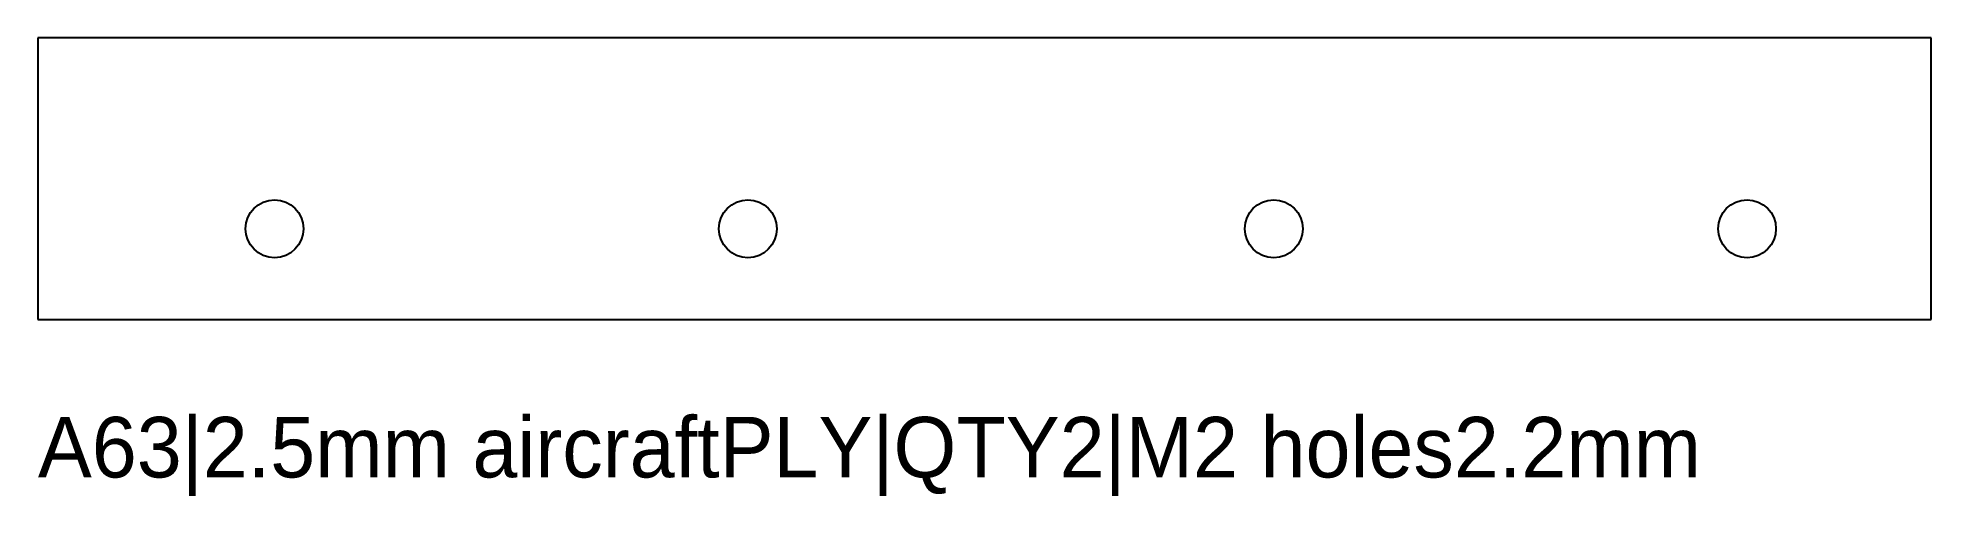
# Model space of a CAD drawing. Header units: millimetres. Extents: x 0 to 72, y -6.7 to 10.7.
import ezdxf

# ---------------------------------------------------------------- set-up
doc = ezdxf.new("R2010")
doc.units = ezdxf.units.MM
doc.layers.add('CUT', color=1, linetype='Continuous')
doc.layers.add('LABELS_NONCUT', color=3, linetype='Continuous')

msp = doc.modelspace()

# ---------------------------------------------------------------- linework, layer by layer
at = {"layer": 'CUT'}
for p, q in [((72, 10.7), (0, 10.7)), ((0, 10.7), (0, 0)), ((72, 0), (72, 10.7)), ((0, 0), (72, 0))]:
    msp.add_line(p, q, dxfattribs=at)
for centre in [(9, 3.45), (27, 3.45), (47, 3.45), (65, 3.45)]:
    msp.add_circle(centre, 1.1, dxfattribs=at)

# ---------------------------------------------------------------- texts
at = {"layer": 'LABELS_NONCUT'}
msp.add_text('A63|2.5mm aircraftPLY|QTY2|M2 holes2.2mm', height=2.3, dxfattribs=at).set_placement((0, -6))

doc.saveas('drawing.dxf')
